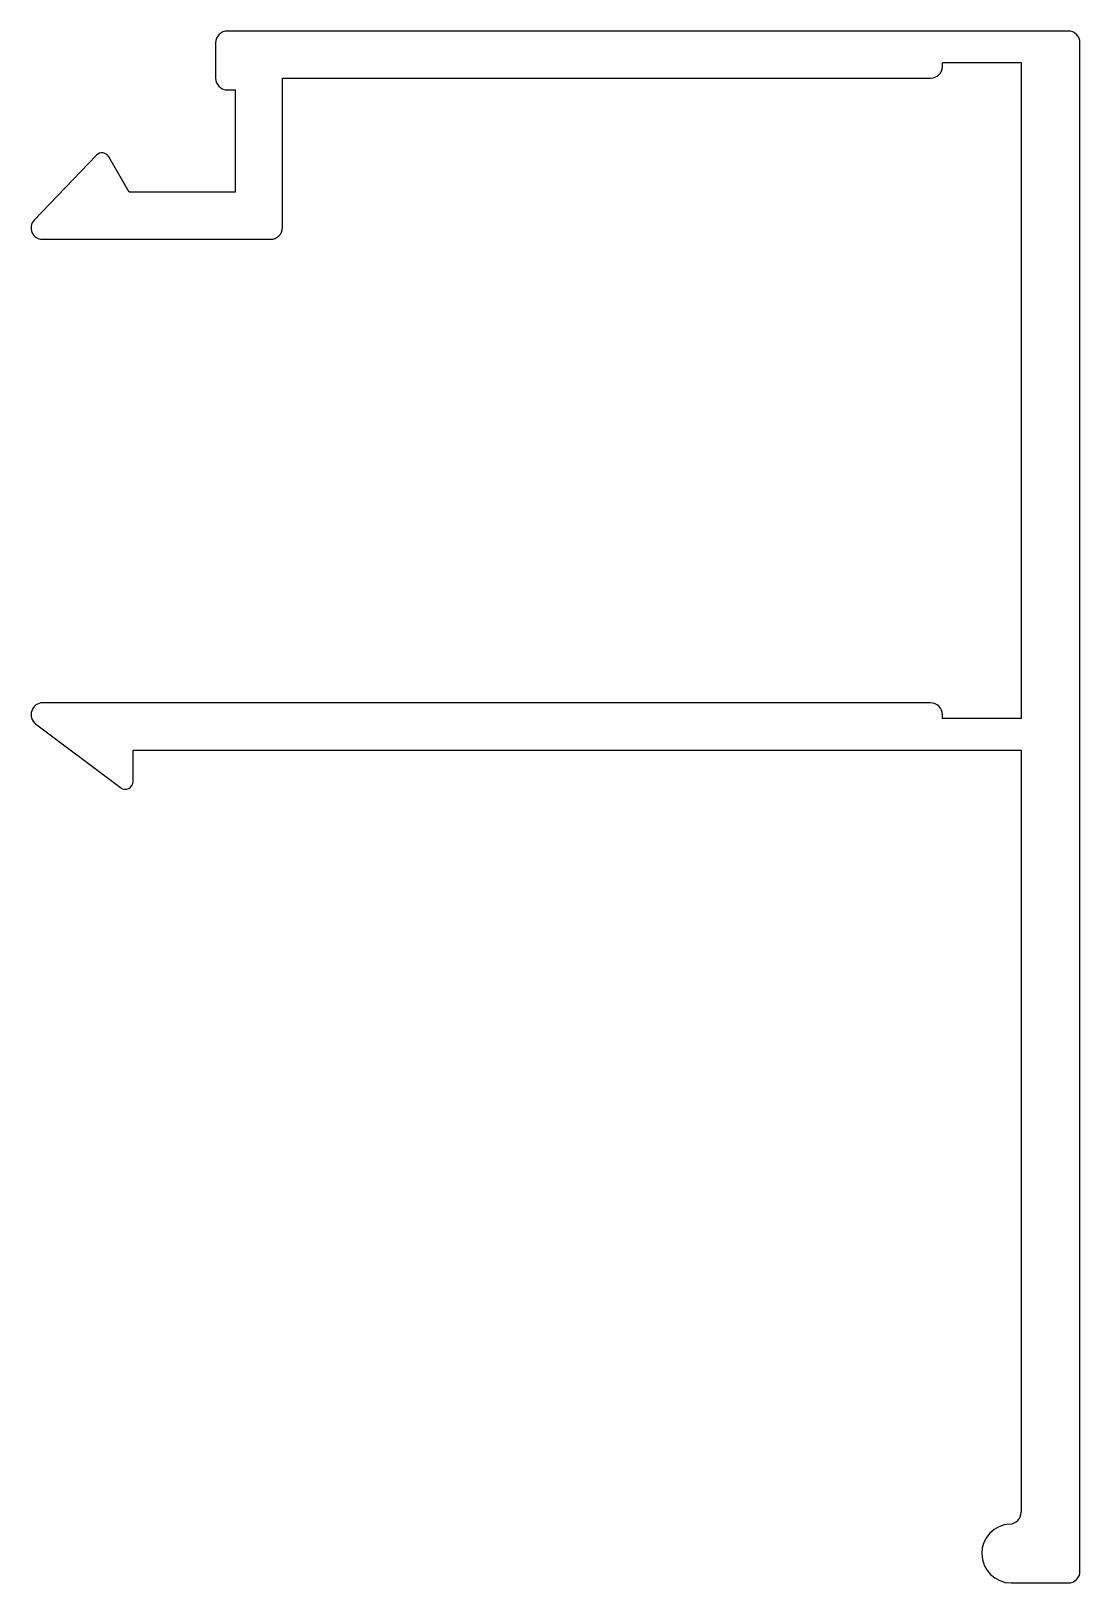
# Model space of a CAD drawing. Extents: x 2206.5 to 2233.2, y 989.8 to 1029.3.
import ezdxf

# ---------------------------------------------------------------- set-up
doc = ezdxf.new("R2010")
doc.units = 0
doc.layers.get('0').update_dxf_attribs({"linetype": 'CONTINUOUS'})

msp = doc.modelspace()

# ---------------------------------------------------------------- linework, layer by layer
for p, q in [((2211.175, 1029.033), (2211.175, 1028.133)), ((2232.875, 1029.333), (2211.475, 1029.333)), ((2233.175, 990.133), (2233.175, 1029.033)), ((2229.675, 1028.433), (2229.675, 1028.533)), ((2229.675, 1028.533), (2231.675, 1028.533)), ((2231.675, 1028.533), (2231.675, 1011.834)), ((2211.475, 1027.833), (2211.675, 1027.833)), ((2211.675, 1027.833), (2211.675, 1025.233)), ((2212.875, 1024.333), (2212.875, 1028.133)), ((2212.875, 1028.133), (2229.375, 1028.133)), ((2208.138, 1026.172), (2206.555, 1024.517)), ((2208.975, 1025.233), (2208.459, 1026.128)), ((2211.675, 1025.233), (2208.975, 1025.233)), ((2206.761, 1024.033), (2212.575, 1024.033)), ((2229.375, 1012.234), (2206.774, 1012.234)), ((2206.589, 1011.701), (2208.752, 1010.076)), ((2229.675, 1011.834), (2229.675, 1011.934)), ((2231.675, 1011.834), (2229.675, 1011.834)), ((2209.075, 1010.233), (2209.075, 1011.033)), ((2209.075, 1011.033), (2231.675, 1011.033)), ((2231.675, 1011.033), (2231.675, 991.632)), ((2231.424, 989.833), (2232.875, 989.833))]:
    msp.add_line(p, q)
for centre, radius, start, end in [((2211.475, 1029.033), 0.3, 90, 180), ((2232.875, 1029.033), 0.3, 0, 90), ((2229.375, 1028.433), 0.3, 270, 0), ((2211.475, 1028.133), 0.3, 180, 270), ((2208.283, 1026.033), 0.2, 28.3849, 136.2603), ((2206.761, 1024.319), 0.286, 136.2603, 270), ((2212.575, 1024.333), 0.3, 270, 360), ((2206.774, 1011.936), 0.299, 90, 231.7681), ((2229.375, 1011.934), 0.3, 0, 90), ((2208.875, 1010.233), 0.2, 231.7681, 0), ((2231.375, 991.632), 0.3, 272.6773, 0), ((2231.424, 990.584), 0.749, 92.6773, 180), ((2231.424, 990.582), 0.749, 180, 270), ((2232.875, 990.133), 0.3, 270, 360)]:
    msp.add_arc(centre, radius, start, end)

doc.saveas('drawing.dxf')
